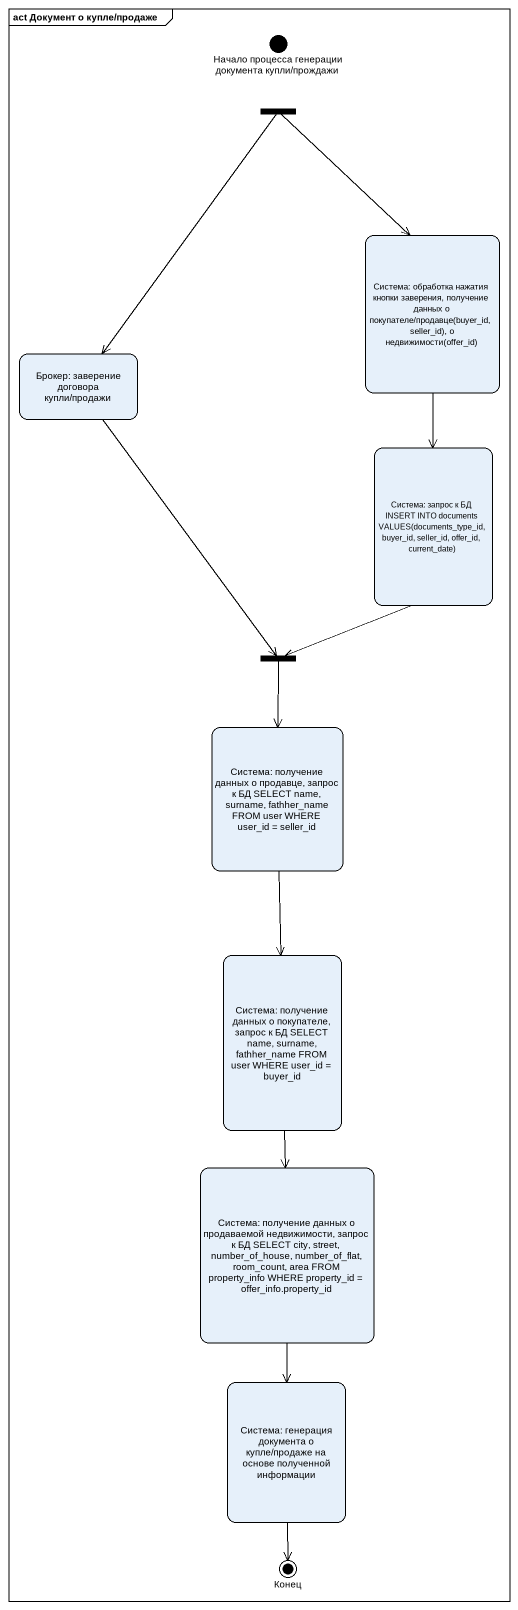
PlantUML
@startuml
mainframe act Документ о купле/продаже
hide empty description
state "Начало процесса генерации документа купли/прождажи" as Начало_процесса_генерации <<start>>
state fork1 <<fork>>
state "Система: обработка нажатия кнопки заверения, получение данных о покупателе/продавце(buyer_id, seller_id), о недвижимости(offer_id)" as Система_обработка_нажатия
state "Брокер: заверение договора купли/продажи" as Брокер_заверение_договора
state "Система: запрос к БД INSERT INTO documents VALUES(documents_type_id, buyer_id, seller_id, offer_id, current_date)" as Система_запрос_к_БД_INSERT
state fork2 <<join>>
state "Система: получение данных о продавце, запрос к БД SELECT name, surname, fathher_name FROM user WHERE user_id = seller_id" as Система_получение_данных_о
state "Система: получение данных о покупателе, запрос к БД SELECT name, surname, fathher_name FROM user WHERE user_id = buyer_id" as Система_получение_данных_о_2
state "Система: получение данных о продаваемой недвижимости, запрос к БД SELECT city, street, number_of_house, number_of_flat, room_count, area FROM property_info WHERE property_id = offer_info.property_id" as Система_получение_данных_о_3
state "Система: генерация документа о купле/продаже на основе полученной информации" as Система_генерация_документа
state Конец <<end>>
fork1 --> Система_обработка_нажатия
fork1 --> Брокер_заверение_договора
Система_обработка_нажатия --> Система_запрос_к_БД_INSERT
Брокер_заверение_договора --> fork2
Система_запрос_к_БД_INSERT --> fork2
fork2 --> Система_получение_данных_о
Система_получение_данных_о --> Система_получение_данных_о_2
Система_получение_данных_о_2 --> Система_получение_данных_о_3
Система_получение_данных_о_3 --> Система_генерация_документа
Система_генерация_документа --> Конец
@enduml
